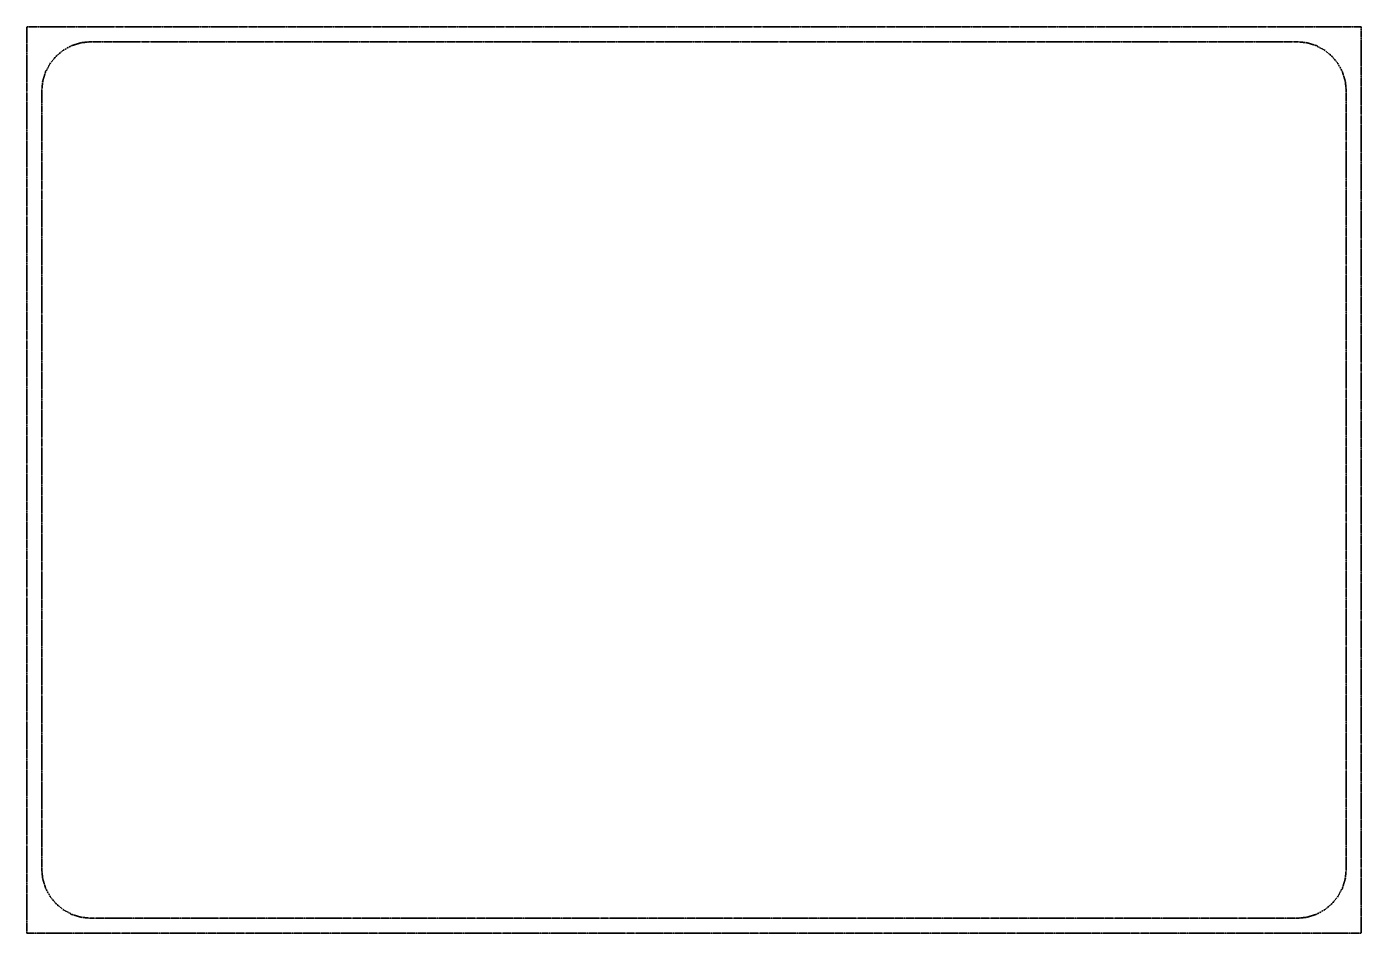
# Model space of a CAD drawing. Header units: millimetres. Extents: x -117 to 327, y -2 to 299.
import ezdxf

# ---------------------------------------------------------------- set-up
doc = ezdxf.new("R2010")
doc.units = ezdxf.units.MM
doc.header["$MEASUREMENT"] = 0
doc.linetypes.add('AI-Linetype-0', pattern=[0.5, 0.25, -0.05, 0.05, -0.05, 0.05, -0.05])
doc.linetypes.add('AI-Linetype-1', pattern=[0.5, 0.25, -0.05, 0.05, -0.05, 0.05, -0.05])
doc.layers.get('0').update_dxf_attribs({"lineweight": 0})
doc.layers.add('Safety', color=7, linetype='Continuous', lineweight=0)

msp = doc.modelspace()

# ---------------------------------------------------------------- linework, layer by layer
at = {"color": 1, "linetype": 'AI-Linetype-0', "lineweight": 35, "true_color": 0xff0000}
msp.add_lwpolyline([(-112, 277.9), (-111.67, 281.2), (-110.71, 284.28), (-109.2, 287.07), (-107.2, 289.5), (-104.77, 291.5), (-101.98, 293.01), (-98.9, 293.97), (-95.6, 294.3), (305.6, 294.3), (308.9, 293.97), (311.98, 293.01), (314.77, 291.5), (317.2, 289.5), (319.2, 287.07), (320.71, 284.28), (321.67, 281.2), (322, 277.9), (322, 19.1), (321.67, 15.8), (320.71, 12.72), (319.2, 9.93), (317.2, 7.5), (314.77, 5.5), (311.98, 3.99), (308.9, 3.03), (305.6, 2.7), (-95.6, 2.7), (-98.9, 3.03), (-101.98, 3.99), (-104.77, 5.5), (-107.2, 7.5), (-109.2, 9.93), (-110.71, 12.72), (-111.67, 15.8), (-112, 19.1)], close=True, dxfattribs=at)
at = {"layer": 'Safety', "color": 1, "linetype": 'AI-Linetype-1', "lineweight": 35, "true_color": 0xff0000}
msp.add_lwpolyline([(327, -2.3), (-117, -2.3), (-117, 299.3), (327, 299.3)], close=True, dxfattribs=at)

doc.saveas('drawing.dxf')
